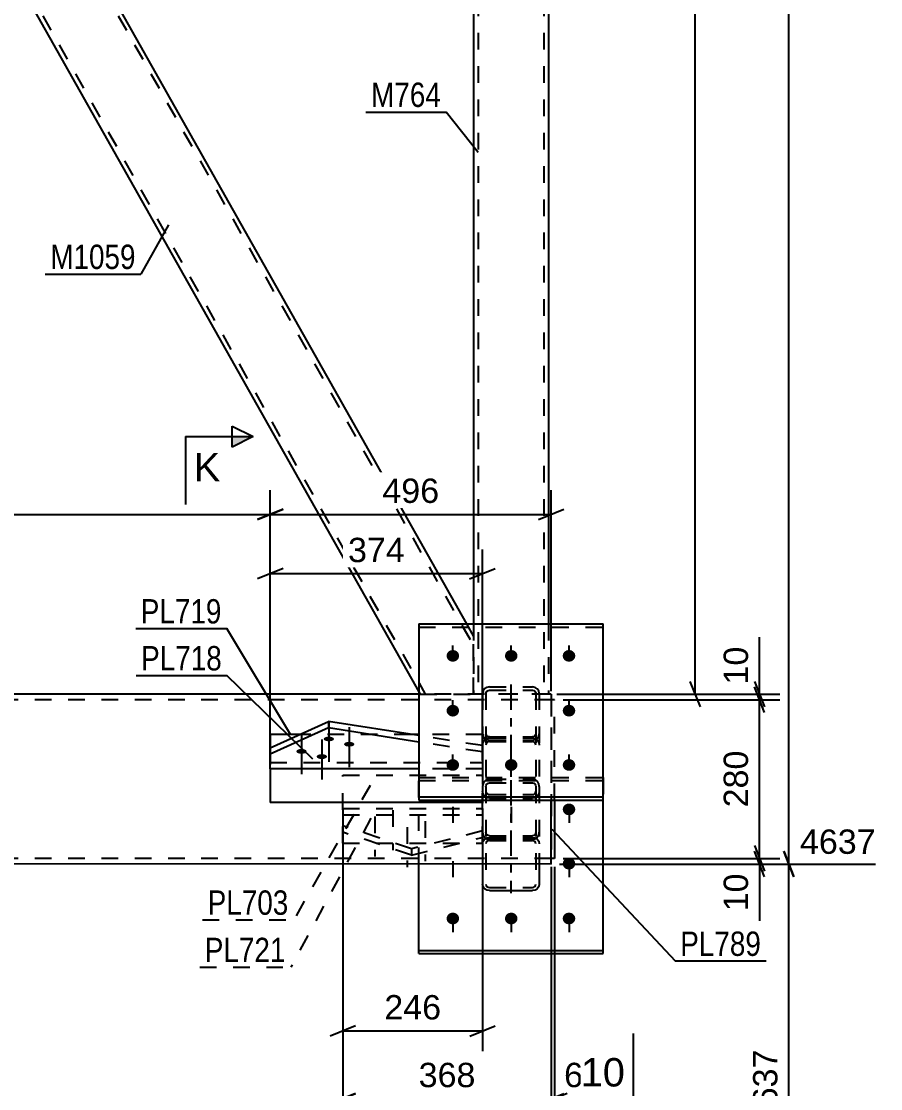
# Model space of a CAD drawing. Header units: millimetres. Extents: x -424 to 417, y -243 to 351.
# Drawn here: x -206.2 to -105.1, y 35.4 to 161 of the extents above; entities that cross this region are included whole.
import ezdxf

# ---------------------------------------------------------------- set-up
doc = ezdxf.new("R2010")
doc.units = ezdxf.units.MM
doc.linetypes.add('DXK_LINE_DOT2', pattern=[3.9198, 1.9599, -1.9599])
doc.linetypes.add('DXK_LINE_DOT3', pattern=[5.9187, 2.979, -0.9799, 0.9799, -0.9799])
doc.styles.add('Arial', font='ARIAL.TTF', dxfattribs={"height": 0.2})
doc.styles.add('Arial Narrow', font='ARIALN.TTF', dxfattribs={"height": 0.2})

# ---------------------------------------------------------------- blocks, each defined once
blk = doc.blocks.new('Part-284935898-3119 - 2944')
at = {"color": 2, "linetype": 'Continuous'}
for p, q in [((-176.93, 75.48), (-170.1, 78.57)), ((-159.46, 76.91), (-170.1, 78.57)), ((-170.1, 78.57), (-170.1, 77.82)), ((-170.1, 77.82), (-176.93, 74.73)), ((-159.46, 76.16), (-170.1, 77.82)), ((-176.93, 72.99), (-176.93, 75.48)), ((-159.46, 72.99), (-176.93, 72.99))]:
    blk.add_line(p, q, dxfattribs=at)
at = {"color": 7, "linetype": 'DXK_LINE_DOT2'}
for p, q in [((-151.98, 75.74), (-159.46, 76.91)), ((-151.98, 74.99), (-159.46, 76.16)), ((-151.98, 75.74), (-151.98, 72.99)), ((-176.93, 73.74), (-151.98, 73.74)), ((-151.98, 72.99), (-159.46, 72.99))]:
    blk.add_line(p, q, dxfattribs=at)
blk = doc.blocks.new('Part-284935898-2960 - 2944')
at = {"color": 7, "linetype": 'DXK_LINE_DOT2'}
for p, q in [((-143.89, 81.14), (-143.89, 62.47)), ((-143.49, 81.14), (-143.89, 81.14)), ((-143.49, 69.33), (-143.49, 81.14))]:
    blk.add_line(p, q, dxfattribs=at)
at = {"color": 2, "linetype": 'Continuous'}
for p, q in [((-143.49, 69.33), (-143.49, 62.47)), ((-143.49, 62.47), (-143.89, 62.47))]:
    blk.add_line(p, q, dxfattribs=at)
blk = doc.blocks.new('Part-284935898-3021 - 2944')
at = {"color": 2, "linetype": 'Continuous'}
for p, q in [((-159.46, 81.8), (-271.96, 81.81)), ((-143.89, 61.8), (-143.89, 69.33)), ((-143.89, 61.8), (-271.96, 61.81))]:
    blk.add_line(p, q, dxfattribs=at)
at = {"color": 7, "linetype": 'DXK_LINE_DOT2'}
for p, q in [((-271.96, 61.81), (-271.96, 81.81)), ((-143.89, 81.8), (-159.46, 81.8)), ((-143.89, 81.8), (-143.89, 69.33)), ((-143.89, 81.14), (-271.96, 81.14)), ((-143.89, 62.47), (-271.96, 62.47)), ((-143.89, 62.47), (-143.89, 62.52))]:
    blk.add_line(p, q, dxfattribs=at)
blk = doc.blocks.new('Bolt-284935898-3143 - 2944')
at = {"color": 1, "linetype": 'DXK_LINE_DOT2'}
for p, q in [((-162.52, 68.13), (-162.52, 63.43)), ((-164.62, 67.4), (-164.62, 62.7)), ((-158.72, 66.85), (-158.72, 62.15)), ((-160.83, 66.12), (-160.83, 61.42))]:
    blk.add_line(p, q, dxfattribs=at)
blk = doc.blocks.new('Part-284935898-6402 - 2944')
at = {"color": 2, "linetype": 'Continuous'}
for p, q in [((-176.93, 77.06), (-176.93, 75.48)), ((-173.45, 77.06), (-176.93, 77.06)), ((-159.46, 77.06), (-160.39, 77.06)), ((-176.93, 72.99), (-176.93, 69.06)), ((-151.98, 69.33), (-151.98, 69.06)), ((-151.98, 69.06), (-176.93, 69.06))]:
    blk.add_line(p, q, dxfattribs=at)
at = {"color": 7, "linetype": 'DXK_LINE_DOT2'}
for p, q in [((-160.39, 77.06), (-173.45, 77.06)), ((-151.98, 77.06), (-159.46, 77.06)), ((-151.98, 77.06), (-151.98, 69.33)), ((-176.93, 75.48), (-176.93, 72.99))]:
    blk.add_line(p, q, dxfattribs=at)
blk = doc.blocks.new('Part-284935898-6417 - 2944')
at = {"color": 7, "linetype": 'DXK_LINE_DOT2'}
for p, q in [((-271.09, 281.14), (-158.7, 81.8)), ((-262.21, 281.14), (-153.02, 87.48)), ((-153.87, 90.06), (-153.02, 88.57)), ((-153.02, 81.8), (-153.02, 88.57)), ((-159.46, 82.06), (-159.31, 81.8)), ((-159.31, 81.8), (-153.02, 81.8))]:
    blk.add_line(p, q, dxfattribs=at)
at = {"color": 2, "linetype": 'Continuous'}
for p, q in [((-205.41, 181.47), (-153.87, 90.06)), ((-210.46, 172.51), (-159.46, 82.06))]:
    blk.add_line(p, q, dxfattribs=at)
blk = doc.blocks.new('Part-284935898-6416 - 2944')
at = {"color": 7, "linetype": 'DXK_LINE_DOT2'}
for p, q in [((-152.49, 281.14), (-152.49, 81.8)), ((-144.76, 281.14), (-144.76, 81.8)), ((-153.02, 90.06), (-153.02, 81.8)), ((-144.22, 90.06), (-144.22, 81.8)), ((-144.22, 81.8), (-153.02, 81.8))]:
    blk.add_line(p, q, dxfattribs=at)
at = {"color": 2, "linetype": 'Continuous'}
for p, q in [((-144.22, 281.14), (-144.22, 90.06)), ((-153.02, 274.38), (-153.02, 90.06))]:
    blk.add_line(p, q, dxfattribs=at)
blk = doc.blocks.new('Part-284935898-3167 - 2944')
at = {"color": 7, "linetype": 'DXK_LINE_DOT2'}
for p, q in [((-151.16, 71.78), (-151.46, 71.72)), ((-151.16, 71.78), (-146.09, 71.78)), ((-145.79, 71.72), (-146.09, 71.78)), ((-151.9, 71.26), (-151.96, 70.93)), ((-151.96, 70.93), (-151.96, 61.8)), ((-151.56, 70.93), (-151.53, 71.09)), ((-151.56, 70.93), (-151.56, 59.43)), ((-151.53, 71.09), (-151.44, 71.23)), ((-151.44, 71.23), (-151.31, 71.33)), ((-151.31, 71.33), (-151.16, 71.36)), ((-151.16, 71.36), (-146.09, 71.36)), ((-146.09, 71.36), (-145.94, 71.33)), ((-145.94, 71.33), (-145.81, 71.23)), ((-145.81, 71.23), (-145.72, 71.09)), ((-145.72, 71.09), (-145.69, 70.93)), ((-145.69, 70.93), (-145.69, 59.43)), ((-145.29, 70.93), (-145.35, 71.26)), ((-145.29, 70.93), (-145.29, 61.8)), ((-151.96, 65.54), (-151.9, 65.21)), ((-151.53, 65.38), (-151.56, 65.54)), ((-151.44, 65.24), (-151.53, 65.38)), ((-145.72, 65.38), (-145.81, 65.24)), ((-145.69, 65.54), (-145.72, 65.38)), ((-145.35, 65.21), (-145.29, 65.54)), ((-151.96, 64.19), (-151.9, 64.48)), ((-151.9, 64.48), (-151.72, 64.72)), ((-151.72, 64.72), (-151.46, 64.89)), ((-151.53, 64.33), (-151.56, 64.19)), ((-151.44, 64.46), (-151.53, 64.33)), ((-151.46, 64.89), (-151.16, 64.94)), ((-151.46, 64.75), (-151.16, 64.69)), ((-151.31, 65.15), (-151.44, 65.24)), ((-151.31, 64.54), (-151.44, 64.46)), ((-151.16, 65.11), (-151.31, 65.15)), ((-151.16, 64.57), (-151.31, 64.54)), ((-151.16, 65.11), (-146.09, 65.11)), ((-151.16, 64.94), (-146.09, 64.94)), ((-151.16, 64.69), (-146.09, 64.69)), ((-151.16, 64.57), (-146.09, 64.57)), ((-145.94, 65.15), (-146.09, 65.11)), ((-146.09, 64.94), (-145.79, 64.89)), ((-146.09, 64.69), (-145.79, 64.75)), ((-145.94, 64.54), (-146.09, 64.57)), ((-145.81, 65.24), (-145.94, 65.15)), ((-145.81, 64.46), (-145.94, 64.54)), ((-145.72, 64.33), (-145.81, 64.46)), ((-145.79, 64.89), (-145.53, 64.72)), ((-145.69, 64.19), (-145.72, 64.33)), ((-145.53, 64.72), (-145.35, 64.48)), ((-145.35, 64.48), (-145.29, 64.19)), ((-151.56, 59.43), (-151.53, 59.29)), ((-151.53, 59.29), (-151.44, 59.16)), ((-151.44, 59.16), (-151.31, 59.08)), ((-151.31, 59.08), (-151.16, 59.05)), ((-151.16, 59.05), (-146.09, 59.05)), ((-146.09, 59.05), (-145.94, 59.08)), ((-145.94, 59.08), (-145.81, 59.16)), ((-145.81, 59.16), (-145.72, 59.29)), ((-145.72, 59.29), (-145.69, 59.43))]:
    blk.add_line(p, q, dxfattribs=at)
at = {"color": 7, "linetype": 'DXK_LINE_DOT3'}
blk.add_line((-148.63, 71.66), (-148.63, 58.39), dxfattribs=at)
at = {"color": 2, "linetype": 'Continuous'}
for p, q in [((-151.96, 61.8), (-151.96, 59.43)), ((-145.29, 61.8), (-145.29, 59.43)), ((-151.9, 59.14), (-151.96, 59.43)), ((-151.72, 58.9), (-151.9, 59.14)), ((-145.35, 59.14), (-145.53, 58.9)), ((-145.29, 59.43), (-145.35, 59.14)), ((-151.46, 58.74), (-151.72, 58.9)), ((-151.16, 58.68), (-151.46, 58.74)), ((-151.16, 58.68), (-146.09, 58.68)), ((-145.79, 58.74), (-146.09, 58.68)), ((-145.53, 58.9), (-145.79, 58.74))]:
    blk.add_line(p, q, dxfattribs=at)
at = {"color": 7, "linetype": 'DXK_LINE_DOT2'}
for centre, start, end in [((-151.12, 70.96), 114.32, 159.2417), ((-146.13, 70.96), 20.7583, 65.6801), ((-151.12, 65.51), 200.7583, 245.6801), ((-146.13, 65.51), 294.32, 339.2417)]:
    blk.add_arc(centre, 0.827, start, end, dxfattribs=at)
blk = doc.blocks.new('Part-284935898-3168 - 2944')
at = {"color": 7, "linetype": 'DXK_LINE_DOT3'}
blk.add_line((-148.63, 82.93), (-148.63, 69.67), dxfattribs=at)
at = {"color": 7, "linetype": 'DXK_LINE_DOT2'}
for p, q in [((-151.9, 82.18), (-151.96, 81.9)), ((-151.96, 81.9), (-151.96, 70.39)), ((-151.72, 82.43), (-151.9, 82.18)), ((-151.46, 82.59), (-151.72, 82.43)), ((-151.56, 81.9), (-151.53, 82.04)), ((-151.56, 81.9), (-151.56, 70.39)), ((-151.53, 82.04), (-151.44, 82.16)), ((-151.16, 82.65), (-151.46, 82.59)), ((-151.44, 82.16), (-151.31, 82.24)), ((-151.31, 82.24), (-151.16, 82.27)), ((-151.16, 82.65), (-146.09, 82.65)), ((-151.16, 82.27), (-146.09, 82.27)), ((-145.79, 82.59), (-146.09, 82.65)), ((-146.09, 82.27), (-145.94, 82.24)), ((-145.94, 82.24), (-145.81, 82.16)), ((-145.81, 82.16), (-145.72, 82.04)), ((-145.53, 82.43), (-145.79, 82.59)), ((-145.72, 82.04), (-145.69, 81.9)), ((-145.69, 81.9), (-145.69, 70.39)), ((-145.35, 82.18), (-145.53, 82.43)), ((-145.29, 81.9), (-145.35, 82.18)), ((-145.29, 81.9), (-145.29, 70.39)), ((-151.96, 77.13), (-151.9, 76.85)), ((-151.9, 76.85), (-151.72, 76.6)), ((-151.53, 76.99), (-151.56, 77.13)), ((-151.44, 76.87), (-151.53, 76.99)), ((-151.46, 76.57), (-151.16, 76.64)), ((-151.31, 76.79), (-151.44, 76.87)), ((-151.16, 76.76), (-151.31, 76.79)), ((-151.16, 76.76), (-146.09, 76.76)), ((-151.16, 76.64), (-146.09, 76.64)), ((-145.94, 76.79), (-146.09, 76.76)), ((-146.09, 76.64), (-145.79, 76.57)), ((-145.81, 76.87), (-145.94, 76.79)), ((-145.72, 76.99), (-145.81, 76.87)), ((-145.69, 77.13), (-145.72, 76.99)), ((-145.53, 76.6), (-145.35, 76.85)), ((-145.35, 76.85), (-145.29, 77.13)), ((-151.96, 75.78), (-151.9, 76.11)), ((-151.72, 76.6), (-151.46, 76.44)), ((-151.53, 75.95), (-151.56, 75.78)), ((-151.44, 76.09), (-151.53, 75.95)), ((-151.46, 76.44), (-151.16, 76.38)), ((-151.31, 76.18), (-151.44, 76.09)), ((-151.16, 76.21), (-151.31, 76.18)), ((-151.16, 76.38), (-146.09, 76.38)), ((-151.16, 76.21), (-146.09, 76.21)), ((-146.09, 76.38), (-145.79, 76.44)), ((-145.94, 76.18), (-146.09, 76.21)), ((-145.81, 76.09), (-145.94, 76.18)), ((-145.72, 75.95), (-145.81, 76.09)), ((-145.79, 76.44), (-145.53, 76.6)), ((-145.69, 75.78), (-145.72, 75.95)), ((-145.35, 76.11), (-145.29, 75.78)), ((-151.9, 70.07), (-151.96, 70.39)), ((-151.56, 70.39), (-151.53, 70.23)), ((-145.72, 70.23), (-145.69, 70.39)), ((-145.29, 70.39), (-145.35, 70.07)), ((-151.53, 70.23), (-151.44, 70.09)), ((-151.16, 69.54), (-151.46, 69.61)), ((-151.44, 70.09), (-151.31, 70)), ((-151.31, 70), (-151.16, 69.97)), ((-151.16, 69.97), (-146.09, 69.97)), ((-151.16, 69.54), (-146.09, 69.54)), ((-146.09, 69.97), (-145.94, 70)), ((-145.79, 69.61), (-146.09, 69.54)), ((-145.94, 70), (-145.81, 70.09)), ((-145.81, 70.09), (-145.72, 70.23))]:
    blk.add_line(p, q, dxfattribs=at)
for centre, start, end in [((-151.12, 75.82), 114.32, 159.2417), ((-146.13, 75.82), 20.7584, 65.6801), ((-151.12, 70.36), 200.7584, 245.6801), ((-146.13, 70.36), 294.32, 339.2417)]:
    blk.add_arc(centre, 0.827, start, end, dxfattribs=at)
blk = doc.blocks.new('Part-284935898-3173 - 2944')
at = {"color": 2, "linetype": 'Continuous'}
for p, q in [((-159.46, 90.06), (-159.46, 69.33)), ((-159.46, 90.06), (-137.79, 90.06)), ((-137.79, 69.33), (-137.79, 90.06)), ((-159.46, 69.7), (-137.79, 69.7)), ((-159.46, 69.33), (-137.79, 69.33))]:
    blk.add_line(p, q, dxfattribs=at)
at = {"color": 7, "linetype": 'DXK_LINE_DOT2'}
blk.add_line((-159.46, 89.69), (-137.79, 89.69), dxfattribs=at)
blk = doc.blocks.new('Part-284935898-3174 - 2944')
at = {"color": 7, "linetype": 'DXK_LINE_DOT2'}
for p, q in [((-159.46, 61.8), (-159.46, 71.99)), ((-159.46, 71.99), (-137.79, 71.99)), ((-159.46, 71.63), (-137.79, 71.63)), ((-137.79, 71.99), (-137.79, 69.33))]:
    blk.add_line(p, q, dxfattribs=at)
at = {"color": 2, "linetype": 'Continuous'}
for p, q in [((-137.79, 51.27), (-137.79, 69.33)), ((-159.46, 51.27), (-159.46, 61.8)), ((-159.46, 51.63), (-137.79, 51.63)), ((-159.46, 51.27), (-137.79, 51.27))]:
    blk.add_line(p, q, dxfattribs=at)
blk = doc.blocks.new('Bolt-284935898-3175 - 2944')
at = {"linetype": 'Continuous'}
for points in [[(-141.79, 67.54), (-141.94, 67.56), (-142.09, 67.6), (-142.22, 67.67), (-142.34, 67.77), (-142.43, 67.89), (-142.49, 68.02), (-142.52, 68.16), (-142.52, 68.3), (-142.49, 68.44), (-142.43, 68.58), (-142.34, 68.69), (-142.22, 68.79), (-142.09, 68.86), (-141.94, 68.91), (-141.79, 68.92), (-141.64, 68.91), (-141.49, 68.86), (-141.36, 68.79), (-141.25, 68.69), (-141.16, 68.58), (-141.09, 68.44), (-141.06, 68.3), (-141.06, 68.16), (-141.09, 68.02), (-141.16, 67.89), (-141.25, 67.77), (-141.36, 67.67), (-141.49, 67.6), (-141.64, 67.56)], [(-141.79, 61.15), (-141.94, 61.17), (-142.09, 61.21), (-142.22, 61.28), (-142.34, 61.38), (-142.43, 61.5), (-142.49, 61.63), (-142.52, 61.77), (-142.52, 61.91), (-142.49, 62.05), (-142.43, 62.19), (-142.34, 62.3), (-142.22, 62.4), (-142.09, 62.47), (-141.94, 62.52), (-141.79, 62.53), (-141.64, 62.52), (-141.49, 62.47), (-141.36, 62.4), (-141.25, 62.3), (-141.16, 62.19), (-141.09, 62.05), (-141.06, 61.91), (-141.06, 61.77), (-141.09, 61.63), (-141.16, 61.5), (-141.25, 61.38), (-141.36, 61.28), (-141.49, 61.21), (-141.64, 61.17)], [(-155.46, 54.7), (-155.61, 54.72), (-155.76, 54.76), (-155.89, 54.83), (-156, 54.93), (-156.09, 55.04), (-156.16, 55.18), (-156.19, 55.32), (-156.19, 55.46), (-156.16, 55.6), (-156.09, 55.73), (-156, 55.85), (-155.89, 55.95), (-155.76, 56.02), (-155.61, 56.06), (-155.46, 56.08), (-155.31, 56.06), (-155.16, 56.02), (-155.03, 55.95), (-154.91, 55.85), (-154.82, 55.73), (-154.76, 55.6), (-154.73, 55.46), (-154.73, 55.32), (-154.76, 55.18), (-154.82, 55.04), (-154.91, 54.93), (-155.03, 54.83), (-155.16, 54.76), (-155.31, 54.72)], [(-148.59, 54.7), (-148.74, 54.72), (-148.89, 54.76), (-149.02, 54.83), (-149.14, 54.93), (-149.23, 55.04), (-149.29, 55.18), (-149.32, 55.32), (-149.32, 55.46), (-149.29, 55.6), (-149.23, 55.73), (-149.14, 55.85), (-149.02, 55.95), (-148.89, 56.02), (-148.74, 56.06), (-148.59, 56.08), (-148.44, 56.06), (-148.29, 56.02), (-148.16, 55.95), (-148.05, 55.85), (-147.96, 55.73), (-147.89, 55.6), (-147.86, 55.46), (-147.86, 55.32), (-147.89, 55.18), (-147.96, 55.04), (-148.05, 54.93), (-148.16, 54.83), (-148.29, 54.76), (-148.44, 54.72)], [(-141.79, 54.7), (-141.94, 54.72), (-142.09, 54.76), (-142.22, 54.83), (-142.34, 54.93), (-142.43, 55.04), (-142.49, 55.18), (-142.52, 55.32), (-142.52, 55.46), (-142.49, 55.6), (-142.43, 55.73), (-142.34, 55.85), (-142.22, 55.95), (-142.09, 56.02), (-141.94, 56.06), (-141.79, 56.08), (-141.64, 56.06), (-141.49, 56.02), (-141.36, 55.95), (-141.25, 55.85), (-141.16, 55.73), (-141.09, 55.6), (-141.06, 55.46), (-141.06, 55.32), (-141.09, 55.18), (-141.16, 55.04), (-141.25, 54.93), (-141.36, 54.83), (-141.49, 54.76), (-141.64, 54.72)]]:
    blk.add_hatch(color=1, dxfattribs=at).paths.add_polyline_path(points)
at = {"color": 1, "linetype": 'DXK_LINE_DOT2'}
for p, q in [((-155.46, 68.53), (-155.46, 66.64)), ((-148.59, 68.53), (-148.59, 66.64)), ((-155.46, 62.14), (-155.46, 60.25))]:
    blk.add_line(p, q, dxfattribs=at)
at = {"color": 1, "linetype": 'Continuous'}
for p, q in [((-141.79, 68.53), (-141.79, 66.64)), ((-141.79, 62.14), (-141.79, 60.25)), ((-155.46, 55.69), (-155.46, 53.79)), ((-148.59, 55.69), (-148.59, 53.79)), ((-141.79, 55.69), (-141.79, 53.79))]:
    blk.add_line(p, q, dxfattribs=at)
blk = doc.blocks.new('Part-284935898-3207 - 2944')
at = {"color": 7, "linetype": 'DXK_LINE_DOT2'}
for p, q in [((-168.4, 68.33), (-151.97, 68.33)), ((-168.4, 68.33), (-168.4, 65.55)), ((-151.97, 68.33), (-151.97, 64.94)), ((-168.4, 67.58), (-151.97, 67.58)), ((-160.33, 63.58), (-168.4, 66.3)), ((-160.33, 62.83), (-168.4, 65.55)), ((-151.97, 65.69), (-160.33, 63.58)), ((-160.33, 62.83), (-151.97, 64.94)), ((-160.33, 63.58), (-160.33, 62.83))]:
    blk.add_line(p, q, dxfattribs=at)
blk = doc.blocks.new('Part-284935898-6408 - 2944')
at = {"color": 7, "linetype": 'DXK_LINE_DOT2'}
for p, q in [((-168.4, 64.27), (-168.4, 72.27)), ((-168.4, 72.27), (-151.97, 72.27)), ((-151.97, 64.27), (-151.97, 72.27)), ((-168.4, 64.27), (-151.97, 64.27))]:
    blk.add_line(p, q, dxfattribs=at)
blk = doc.blocks.new('Bolt-284935898-6419 - 2944')
at = {"linetype": 'Continuous'}
for points in [[(-155.46, 85.61), (-155.61, 85.63), (-155.76, 85.67), (-155.89, 85.74), (-156, 85.84), (-156.09, 85.96), (-156.16, 86.09), (-156.19, 86.23), (-156.19, 86.37), (-156.16, 86.51), (-156.09, 86.65), (-156, 86.76), (-155.89, 86.86), (-155.76, 86.93), (-155.61, 86.97), (-155.46, 86.99), (-155.31, 86.97), (-155.16, 86.93), (-155.03, 86.86), (-154.91, 86.76), (-154.82, 86.65), (-154.76, 86.51), (-154.73, 86.37), (-154.73, 86.23), (-154.76, 86.09), (-154.82, 85.96), (-154.91, 85.84), (-155.03, 85.74), (-155.16, 85.67), (-155.31, 85.63)], [(-148.59, 85.61), (-148.74, 85.63), (-148.89, 85.67), (-149.02, 85.74), (-149.14, 85.84), (-149.23, 85.96), (-149.29, 86.09), (-149.32, 86.23), (-149.32, 86.37), (-149.29, 86.51), (-149.23, 86.65), (-149.14, 86.76), (-149.02, 86.86), (-148.89, 86.93), (-148.74, 86.97), (-148.59, 86.99), (-148.44, 86.97), (-148.29, 86.93), (-148.16, 86.86), (-148.05, 86.76), (-147.96, 86.65), (-147.89, 86.51), (-147.86, 86.37), (-147.86, 86.23), (-147.89, 86.09), (-147.96, 85.96), (-148.05, 85.84), (-148.16, 85.74), (-148.29, 85.67), (-148.44, 85.63)], [(-141.79, 85.61), (-141.94, 85.63), (-142.09, 85.67), (-142.22, 85.74), (-142.34, 85.84), (-142.43, 85.96), (-142.49, 86.09), (-142.52, 86.23), (-142.52, 86.37), (-142.49, 86.51), (-142.43, 86.65), (-142.34, 86.76), (-142.22, 86.86), (-142.09, 86.93), (-141.94, 86.97), (-141.79, 86.99), (-141.64, 86.97), (-141.49, 86.93), (-141.36, 86.86), (-141.25, 86.76), (-141.16, 86.65), (-141.09, 86.51), (-141.06, 86.37), (-141.06, 86.23), (-141.09, 86.09), (-141.16, 85.96), (-141.25, 85.84), (-141.36, 85.74), (-141.49, 85.67), (-141.64, 85.63)], [(-155.46, 79.16), (-155.61, 79.17), (-155.76, 79.22), (-155.89, 79.29), (-156, 79.39), (-156.09, 79.5), (-156.16, 79.64), (-156.19, 79.78), (-156.19, 79.92), (-156.16, 80.06), (-156.09, 80.19), (-156, 80.31), (-155.89, 80.41), (-155.76, 80.48), (-155.61, 80.52), (-155.46, 80.54), (-155.31, 80.52), (-155.16, 80.48), (-155.03, 80.41), (-154.91, 80.31), (-154.82, 80.19), (-154.76, 80.06), (-154.73, 79.92), (-154.73, 79.78), (-154.76, 79.64), (-154.82, 79.5), (-154.91, 79.39), (-155.03, 79.29), (-155.16, 79.22), (-155.31, 79.17)], [(-141.79, 79.16), (-141.94, 79.17), (-142.09, 79.22), (-142.22, 79.29), (-142.34, 79.39), (-142.43, 79.5), (-142.49, 79.64), (-142.52, 79.78), (-142.52, 79.92), (-142.49, 80.06), (-142.43, 80.19), (-142.34, 80.31), (-142.22, 80.41), (-142.09, 80.48), (-141.94, 80.52), (-141.79, 80.54), (-141.64, 80.52), (-141.49, 80.48), (-141.36, 80.41), (-141.25, 80.31), (-141.16, 80.19), (-141.09, 80.06), (-141.06, 79.92), (-141.06, 79.78), (-141.09, 79.64), (-141.16, 79.5), (-141.25, 79.39), (-141.36, 79.29), (-141.49, 79.22), (-141.64, 79.17)], [(-155.46, 72.77), (-155.61, 72.78), (-155.76, 72.83), (-155.89, 72.9), (-156, 73), (-156.09, 73.11), (-156.16, 73.25), (-156.19, 73.39), (-156.19, 73.53), (-156.16, 73.67), (-156.09, 73.8), (-156, 73.92), (-155.89, 74.02), (-155.76, 74.09), (-155.61, 74.13), (-155.46, 74.15), (-155.31, 74.13), (-155.16, 74.09), (-155.03, 74.02), (-154.91, 73.92), (-154.82, 73.8), (-154.76, 73.67), (-154.73, 73.53), (-154.73, 73.39), (-154.76, 73.25), (-154.82, 73.11), (-154.91, 73), (-155.03, 72.9), (-155.16, 72.83), (-155.31, 72.78)], [(-148.59, 72.77), (-148.74, 72.78), (-148.89, 72.83), (-149.02, 72.9), (-149.14, 73), (-149.23, 73.11), (-149.29, 73.25), (-149.32, 73.39), (-149.32, 73.53), (-149.29, 73.67), (-149.23, 73.8), (-149.14, 73.92), (-149.02, 74.02), (-148.89, 74.09), (-148.74, 74.13), (-148.59, 74.15), (-148.44, 74.13), (-148.29, 74.09), (-148.16, 74.02), (-148.05, 73.92), (-147.96, 73.8), (-147.89, 73.67), (-147.86, 73.53), (-147.86, 73.39), (-147.89, 73.25), (-147.96, 73.11), (-148.05, 73), (-148.16, 72.9), (-148.29, 72.83), (-148.44, 72.78)], [(-141.79, 72.77), (-141.94, 72.78), (-142.09, 72.83), (-142.22, 72.9), (-142.34, 73), (-142.43, 73.11), (-142.49, 73.25), (-142.52, 73.39), (-142.52, 73.53), (-142.49, 73.67), (-142.43, 73.8), (-142.34, 73.92), (-142.22, 74.02), (-142.09, 74.09), (-141.94, 74.13), (-141.79, 74.15), (-141.64, 74.13), (-141.49, 74.09), (-141.36, 74.02), (-141.25, 73.92), (-141.16, 73.8), (-141.09, 73.67), (-141.06, 73.53), (-141.06, 73.39), (-141.09, 73.25), (-141.16, 73.11), (-141.25, 73), (-141.36, 72.9), (-141.49, 72.83), (-141.64, 72.78)]]:
    blk.add_hatch(color=1, dxfattribs=at).paths.add_polyline_path(points)
at = {"color": 1, "linetype": 'Continuous'}
for p, q in [((-155.46, 85.64), (-155.46, 87.53)), ((-148.59, 85.64), (-148.59, 87.53)), ((-141.79, 85.64), (-141.79, 87.53)), ((-155.46, 79.19), (-155.46, 81.08)), ((-141.79, 79.19), (-141.79, 81.08)), ((-155.46, 72.8), (-155.46, 74.69)), ((-148.59, 72.8), (-148.59, 74.69)), ((-141.79, 72.8), (-141.79, 74.69))]:
    blk.add_line(p, q, dxfattribs=at)
blk = doc.blocks.new('Bolt-284935898-6421 - 2944')
at = {"linetype": 'Continuous'}
for points in [[(-170.05, 76.8), (-169.92, 76.79), (-169.8, 76.77), (-169.69, 76.74), (-169.6, 76.7), (-169.53, 76.66), (-169.48, 76.6), (-169.45, 76.55), (-169.45, 76.49), (-169.48, 76.43), (-169.53, 76.38), (-169.6, 76.33), (-169.69, 76.3), (-169.8, 76.27), (-169.92, 76.25), (-170.05, 76.24), (-170.17, 76.25), (-170.29, 76.27), (-170.4, 76.3), (-170.49, 76.33), (-170.57, 76.38), (-170.62, 76.43), (-170.64, 76.49), (-170.64, 76.55), (-170.62, 76.6), (-170.57, 76.66), (-170.49, 76.7), (-170.4, 76.74), (-170.29, 76.77), (-170.17, 76.79)], [(-167.65, 76.18), (-167.53, 76.17), (-167.41, 76.16), (-167.3, 76.13), (-167.21, 76.09), (-167.13, 76.04), (-167.08, 75.99), (-167.06, 75.93), (-167.06, 75.87), (-167.08, 75.81), (-167.13, 75.76), (-167.21, 75.71), (-167.3, 75.67), (-167.41, 75.65), (-167.53, 75.63), (-167.65, 75.62), (-167.78, 75.63), (-167.9, 75.65), (-168.01, 75.67), (-168.1, 75.71), (-168.17, 75.76), (-168.22, 75.81), (-168.25, 75.87), (-168.25, 75.93), (-168.22, 75.99), (-168.17, 76.04), (-168.1, 76.09), (-168.01, 76.13), (-167.9, 76.16), (-167.78, 76.17)], [(-173.26, 75.35), (-173.14, 75.34), (-173.02, 75.32), (-172.91, 75.29), (-172.82, 75.25), (-172.74, 75.21), (-172.69, 75.15), (-172.67, 75.09), (-172.67, 75.03), (-172.69, 74.98), (-172.74, 74.92), (-172.82, 74.87), (-172.91, 74.83), (-173.02, 74.81), (-173.14, 74.79), (-173.26, 74.78), (-173.39, 74.79), (-173.51, 74.81), (-173.62, 74.83), (-173.71, 74.87), (-173.78, 74.92), (-173.83, 74.98), (-173.86, 75.03), (-173.86, 75.09), (-173.83, 75.15), (-173.78, 75.21), (-173.71, 75.25), (-173.62, 75.29), (-173.51, 75.32), (-173.39, 75.34)], [(-170.87, 74.73), (-170.75, 74.73), (-170.63, 74.71), (-170.52, 74.68), (-170.42, 74.64), (-170.35, 74.59), (-170.3, 74.53), (-170.27, 74.48), (-170.27, 74.42), (-170.3, 74.36), (-170.35, 74.3), (-170.42, 74.25), (-170.52, 74.21), (-170.63, 74.18), (-170.75, 74.16), (-170.87, 74.16), (-171, 74.16), (-171.11, 74.18), (-171.22, 74.21), (-171.32, 74.25), (-171.39, 74.3), (-171.44, 74.36), (-171.47, 74.42), (-171.47, 74.48), (-171.44, 74.53), (-171.39, 74.59), (-171.32, 74.64), (-171.22, 74.68), (-171.11, 74.71), (-171, 74.73)]]:
    blk.add_hatch(color=1, dxfattribs=at).paths.add_polyline_path(points)
at = {"color": 1, "linetype": 'Continuous'}
for p, q in [((-170.05, 78.52), (-170.05, 73.83)), ((-167.65, 77.91), (-167.65, 73.21)), ((-173.26, 77.07), (-173.26, 72.37)), ((-170.87, 76.45), (-170.87, 71.75))]:
    blk.add_line(p, q, dxfattribs=at)
blk = doc.blocks.new('StraightDimension-284935898-10395 - 2944')
at = {"color": 7, "linetype": 'Continuous'}
for p, q in [((-168.4, 65.94), (-168.4, 31.79)), ((-143.89, 61.47), (-143.89, 31.79)), ((-166.9, 34.79), (-169.9, 33.59)), ((-168.4, 34.19), (-143.89, 34.19)), ((-145.39, 33.59), (-142.39, 34.79))]:
    blk.add_line(p, q, dxfattribs=at)
at = {"color": 0}
blk.add_wipeout([(-152.21, 34.94), (-152.21, 39.14), (-160.08, 39.14), (-160.08, 34.94)], dxfattribs=at)
at = {"color": 3, "style": 'Arial'}
blk.add_text('368', height=2.865, dxfattribs=at).set_placement((-159.48, 35.54))
blk = doc.blocks.new('StraightDimension-284935898-10497 - 2944')
at = {"color": 7, "linetype": 'Continuous'}
for p, q in [((-176.93, 74.06), (-176.93, 98.83)), ((-151.98, 73.99), (-151.98, 98.83)), ((-175.43, 96.58), (-178.43, 95.38)), ((-176.93, 95.98), (-151.98, 95.98)), ((-153.48, 95.38), (-150.48, 96.58))]:
    blk.add_line(p, q, dxfattribs=at)
at = {"color": 0}
blk.add_wipeout([(-160.52, 96.73), (-160.52, 100.93), (-168.39, 100.93), (-168.39, 96.73)], dxfattribs=at)
at = {"color": 3, "style": 'Arial'}
blk.add_text('374', height=2.865, dxfattribs=at).set_placement((-167.79, 97.33))
blk = doc.blocks.new('StraightDimension-284935898-9863 - 2944')
at = {"color": 7, "linetype": 'Continuous'}
for p, q in [((-115.92, 61.8), (-115.92, 281.14)), ((-116.52, 63.3), (-115.32, 60.3)), ((-142.89, 61.8), (-105.73, 61.8))]:
    blk.add_line(p, q, dxfattribs=at)
blk = doc.blocks.new('StraightDimension-284935898-16990 - 2944')
at = {"color": 7, "linetype": 'Continuous'}
for p, q in [((-118.78, 79.64), (-119.98, 82.64)), ((-142.49, 81.14), (-116.98, 81.14)), ((-119.38, 62.47), (-119.38, 81.14)), ((-119.98, 63.97), (-118.78, 60.97)), ((-142.49, 62.47), (-116.98, 62.47))]:
    blk.add_line(p, q, dxfattribs=at)
at = {"color": 0}
blk.add_wipeout([(-120.13, 75.74), (-124.33, 75.74), (-124.33, 67.87), (-120.13, 67.87)], dxfattribs=at)
at = {"color": 3, "style": 'Arial'}
blk.add_text('280', height=2.865, rotation=90.0002, dxfattribs=at).set_placement((-120.73, 68.47))
blk = doc.blocks.new('StraightDimension-284935898-10467 - 2944')
at = {"color": 7, "linetype": 'Continuous'}
for p, q in [((-258.55, 5.21), (-258.55, 105.8)), ((-176.93, 76.48), (-176.93, 105.8)), ((-257.05, 103.55), (-260.05, 102.35)), ((-178.43, 102.35), (-175.43, 103.55)), ((-258.55, 102.95), (-176.93, 102.95))]:
    blk.add_line(p, q, dxfattribs=at)
at = {"color": 0}
blk.add_wipeout([(-212.7, 103.7), (-212.7, 107.9), (-222.79, 107.9), (-222.79, 103.7)], dxfattribs=at)
at = {"color": 3, "style": 'Arial'}
blk.add_text('1224', height=2.865, dxfattribs=at).set_placement((-222.19, 104.3))
blk = doc.blocks.new('StraightDimension-284935898-3220 - 2944')
at = {"color": 7, "linetype": 'Continuous'}
blk.add_line((-143.49, 61.47), (-143.49, -27.76), dxfattribs=at)
blk = doc.blocks.new('StraightDimension-284935898-10396 - 2944')
at = {"color": 7, "linetype": 'Continuous'}
for p, q in [((-168.4, 65.94), (-168.4, 31.79)), ((-258.33, 64.32), (-258.33, 31.79)), ((-256.83, 34.79), (-259.83, 33.59)), ((-258.33, 34.19), (-168.4, 34.19)), ((-169.9, 33.59), (-166.9, 34.79))]:
    blk.add_line(p, q, dxfattribs=at)
at = {"color": 0}
blk.add_wipeout([(-208.31, 34.94), (-208.31, 39.14), (-218.41, 39.14), (-218.41, 34.94)], dxfattribs=at)
at = {"color": 3, "style": 'Arial'}
blk.add_text('1349', height=2.865, dxfattribs=at).set_placement((-217.81, 35.54))
blk = doc.blocks.new('StraightDimension-284935898-9864 - 2944')
at = {"color": 7, "linetype": 'Continuous'}
for p, q in [((-115.32, 60.3), (-116.52, 63.3)), ((-142.89, 61.8), (-105.73, 61.8)), ((-115.92, 9.21), (-115.92, 61.8)), ((-116.52, 10.71), (-115.32, 7.71)), ((-270.96, 9.21), (-112.4, 9.21))]:
    blk.add_line(p, q, dxfattribs=at)
at = {"color": 0}
blk.add_wipeout([(-116.67, 40.56), (-120.87, 40.56), (-120.87, 30.46), (-116.67, 30.46)], dxfattribs=at)
at = {"color": 3, "style": 'Arial'}
blk.add_text('4637', height=2.865, rotation=90.0002, dxfattribs=at).set_placement((-117.27, 31.06))
at = {"color": 0, "linetype": 'Continuous'}
for points in [[(-105.13, 62.4), (-105.13, 66.6), (-115.22, 66.6), (-115.22, 62.4)], [(-111.8, 9.81), (-111.8, 14.01), (-115.22, 14.01), (-115.22, 9.81)]]:
    blk.add_wipeout(points, dxfattribs=at)
at = {"color": 3, "linetype": 'Continuous', "style": 'Arial'}
for s, height, p in [('4637', 2.865, (-114.62, 63)), ('0', 2.87, (-114.62, 10.41))]:
    blk.add_text(s, height=height, dxfattribs=at).set_placement(p)
blk = doc.blocks.new('StraightDimension-284935898-10394 - 2944')
at = {"color": 7, "linetype": 'Continuous'}
for p, q in [((-143.89, 61.47), (-143.89, 31.79)), ((-143.49, 61.47), (-143.49, 31.79)), ((-145.39, 33.59), (-142.39, 34.79)), ((-141.99, 34.79), (-144.99, 33.59)), ((-143.89, 34.19), (-143.49, 34.19)), ((-143.49, 34.19), (-139.02, 34.19)), ((-143.49, 34.19), (-139.02, 34.19))]:
    blk.add_line(p, q, dxfattribs=at)
at = {"color": 0}
blk.add_wipeout([(-139.54, 34.94), (-139.54, 39.14), (-142.97, 39.14), (-142.97, 34.94)], dxfattribs=at)
at = {"color": 3, "style": 'Arial'}
blk.add_text('6', height=2.87, dxfattribs=at).set_placement((-142.37, 35.54))
blk = doc.blocks.new('StraightDimension-284935898-10466 - 2944')
at = {"color": 7, "linetype": 'Continuous'}
for p, q in [((-176.93, 76.48), (-176.93, 105.8)), ((-143.89, 82.14), (-143.89, 105.8)), ((-175.43, 103.55), (-178.43, 102.35)), ((-145.39, 102.35), (-142.39, 103.55)), ((-176.93, 102.95), (-143.89, 102.95))]:
    blk.add_line(p, q, dxfattribs=at)
at = {"color": 0}
blk.add_wipeout([(-156.48, 103.7), (-156.48, 107.9), (-164.35, 107.9), (-164.35, 103.7)], dxfattribs=at)
at = {"color": 3, "style": 'Arial'}
blk.add_text('496', height=2.865, dxfattribs=at).set_placement((-163.75, 104.3))
blk = doc.blocks.new('StraightDimension-284935898-10502 - 2944')
at = {"color": 7, "linetype": 'Continuous'}
for p, q in [((-168.4, 67.27), (-168.4, 39.76)), ((-151.97, 67.27), (-151.97, 39.76)), ((-166.9, 42.76), (-169.9, 41.56)), ((-153.47, 41.56), (-150.47, 42.76)), ((-168.4, 42.16), (-151.97, 42.16))]:
    blk.add_line(p, q, dxfattribs=at)
at = {"color": 0}
blk.add_wipeout([(-156.25, 42.91), (-156.25, 47.11), (-164.12, 47.11), (-164.12, 42.91)], dxfattribs=at)
at = {"color": 3, "style": 'Arial'}
blk.add_text('246', height=2.865, dxfattribs=at).set_placement((-163.52, 43.51))
blk = doc.blocks.new('StraightDimension-284935898-16989 - 2944')
at = {"color": 7, "linetype": 'Continuous'}
for p, q in [((-119.38, 81.8), (-119.38, 88.5)), ((-119.38, 81.8), (-119.38, 88.5)), ((-119.98, 83.3), (-118.78, 80.3)), ((-143.22, 81.8), (-116.98, 81.8)), ((-118.78, 79.64), (-119.98, 82.64)), ((-119.38, 81.14), (-119.38, 81.8)), ((-142.49, 81.14), (-116.98, 81.14))]:
    blk.add_line(p, q, dxfattribs=at)
at = {"color": 0}
blk.add_wipeout([(-120.13, 87.98), (-124.33, 87.98), (-124.33, 82.33), (-120.13, 82.33)], dxfattribs=at)
at = {"color": 3, "style": 'Arial'}
blk.add_text('10', height=2.865, rotation=90.0002, dxfattribs=at).set_placement((-120.73, 82.93))
blk = doc.blocks.new('StraightDimension-284935898-16991 - 2944')
at = {"color": 7, "linetype": 'Continuous'}
for p, q in [((-119.98, 63.97), (-118.78, 60.97)), ((-118.78, 60.3), (-119.98, 63.3)), ((-142.89, 61.8), (-116.98, 61.8)), ((-142.49, 62.47), (-116.98, 62.47)), ((-119.38, 61.8), (-119.38, 62.47)), ((-119.38, 61.8), (-119.38, 55.11)), ((-119.38, 61.8), (-119.38, 55.11))]:
    blk.add_line(p, q, dxfattribs=at)
at = {"color": 0}
blk.add_wipeout([(-120.13, 61.28), (-124.33, 61.28), (-124.33, 55.63), (-120.13, 55.63)], dxfattribs=at)
at = {"color": 3, "style": 'Arial'}
blk.add_text('10', height=2.865, rotation=90.0002, dxfattribs=at).set_placement((-120.73, 56.23))
blk = doc.blocks.new('StraightDimension-284935898-17051 - 2944')
at = {"color": 7, "linetype": 'Continuous'}
for p, q in [((-126.96, 81.8), (-126.96, 281.14)), ((-127.56, 83.3), (-126.36, 80.3)), ((-143.22, 81.8), (-124.56, 81.8))]:
    blk.add_line(p, q, dxfattribs=at)
blk = doc.blocks.new('Mark-284935898-10664 - 2944')
at = {"color": 0}
blk.add_wipeout([(-174.79, 55.83), (-174.79, 58.83), (-184.3, 58.83), (-184.3, 55.83)], dxfattribs=at)
blk.add_wipeout([(-174.79, 55.83), (-174.79, 58.83), (-184.3, 58.83), (-184.3, 55.83)], dxfattribs=at)
at = {"color": 30, "linetype": 'DXK_LINE_DOT2'}
for p in [(-165.18, 71.05), (-184.9, 55.23)]:
    blk.add_line(p, (-174.19, 55.23), dxfattribs=at)
at = {"color": 3, "style": 'Arial Narrow'}
blk.add_text('PL703', height=2.863, dxfattribs=at).set_placement((-184.3, 55.83))
blk = doc.blocks.new('Mark-284935898-10029 - 2944')
at = {"color": 0}
blk.add_wipeout([(-156.86, 150.9), (-156.86, 153.9), (-165.08, 153.9), (-165.08, 150.9)], dxfattribs=at)
blk.add_wipeout([(-156.86, 150.9), (-156.86, 153.9), (-165.08, 153.9), (-165.08, 150.9)], dxfattribs=at)
at = {"color": 30, "linetype": 'Continuous'}
for p in [(-165.68, 150.3), (-152.48, 145.55)]:
    blk.add_line(p, (-156.26, 150.3), dxfattribs=at)
at = {"color": 3, "style": 'Arial Narrow'}
blk.add_text('M764', height=2.863, dxfattribs=at).set_placement((-165.08, 150.9))
blk = doc.blocks.new('Mark-284935898-10062 - 2944')
at = {"color": 0}
blk.add_wipeout([(-192.77, 131.83), (-192.77, 134.83), (-202.82, 134.83), (-202.82, 131.83)], dxfattribs=at)
blk.add_wipeout([(-192.77, 131.83), (-192.77, 134.83), (-202.82, 134.83), (-202.82, 131.83)], dxfattribs=at)
at = {"color": 30, "linetype": 'Continuous'}
for p in [(-188.9, 137.01), (-203.42, 131.23)]:
    blk.add_line(p, (-192.17, 131.23), dxfattribs=at)
at = {"color": 3, "style": 'Arial Narrow'}
blk.add_text('M1059', height=2.863, dxfattribs=at).set_placement((-202.82, 131.83))
blk = doc.blocks.new('Mark-284935898-10655 - 2944')
at = {"color": 0}
blk.add_wipeout([(-182.63, 84.59), (-182.63, 87.59), (-192.13, 87.59), (-192.13, 84.59)], dxfattribs=at)
blk.add_wipeout([(-182.63, 84.59), (-182.63, 87.59), (-192.13, 87.59), (-192.13, 84.59)], dxfattribs=at)
at = {"color": 30, "linetype": 'Continuous'}
for p in [(-192.73, 83.99), (-171.92, 74.13)]:
    blk.add_line(p, (-182.03, 83.99), dxfattribs=at)
at = {"color": 3, "style": 'Arial Narrow'}
blk.add_text('PL718', height=2.863, dxfattribs=at).set_placement((-192.13, 84.59))
blk = doc.blocks.new('Mark-284935898-10658 - 2944')
at = {"color": 0}
blk.add_wipeout([(-175.13, 50.26), (-175.13, 53.26), (-184.64, 53.26), (-184.64, 50.26)], dxfattribs=at)
blk.add_wipeout([(-175.13, 50.26), (-175.13, 53.26), (-184.64, 53.26), (-184.64, 50.26)], dxfattribs=at)
at = {"color": 30, "linetype": 'DXK_LINE_DOT2'}
for p in [(-165.09, 67.21), (-185.24, 49.66)]:
    blk.add_line(p, (-174.53, 49.66), dxfattribs=at)
at = {"color": 3, "style": 'Arial Narrow'}
blk.add_text('PL721', height=2.863, dxfattribs=at).set_placement((-184.64, 50.26))
blk = doc.blocks.new('Mark-284935898-10661 - 2944')
at = {"color": 0}
blk.add_wipeout([(-182.66, 90.11), (-182.66, 93.11), (-192.17, 93.11), (-192.17, 90.11)], dxfattribs=at)
blk.add_wipeout([(-182.66, 90.11), (-182.66, 93.11), (-192.17, 93.11), (-192.17, 90.11)], dxfattribs=at)
at = {"color": 30, "linetype": 'Continuous'}
for p in [(-192.77, 89.51), (-174.54, 77.06)]:
    blk.add_line(p, (-182.06, 89.51), dxfattribs=at)
at = {"color": 3, "style": 'Arial Narrow'}
blk.add_text('PL719', height=2.863, dxfattribs=at).set_placement((-192.17, 90.11))
blk = doc.blocks.new('SectionMark-284935898-13844 - 2944')
at = {"linetype": 'Continuous'}
for points in [[(-181.43, 110.85), (-181.43, 112.1), (-178.93, 112.1)], [(-181.43, 23.39), (-181.43, 24.64), (-178.93, 23.39)]]:
    blk.add_hatch(color=6, dxfattribs=at).paths.add_polyline_path(points)
at = {"color": 6, "linetype": 'Continuous'}
for p, q in [((-181.43, 110.85), (-181.43, 113.35)), ((-181.43, 113.35), (-178.93, 112.1)), ((-186.93, 112.1), (-186.93, 104.1)), ((-186.93, 112.1), (-178.93, 112.1)), ((-178.93, 112.1), (-181.43, 110.85)), ((-186.93, 23.39), (-186.93, 31.39)), ((-178.93, 23.39), (-181.43, 24.64)), ((-181.43, 24.64), (-181.43, 22.14)), ((-186.93, 23.39), (-178.93, 23.39)), ((-178.93, 23.39), (-181.43, 22.14))]:
    blk.add_line(p, q, dxfattribs=at)
at = {"color": 0, "linetype": 'Continuous'}
for points in [[(-182.82, 106.85), (-182.82, 110.35), (-185.93, 110.35), (-185.93, 106.85)], [(-182.82, 25.14), (-182.82, 28.64), (-185.93, 28.64), (-185.93, 25.14)]]:
    blk.add_wipeout(points, dxfattribs=at)
at = {"color": 3, "linetype": 'Continuous', "style": 'Arial'}
for p in [(-185.93, 106.85), (-185.93, 25.14)]:
    blk.add_text('K', height=3.34, dxfattribs=at).set_placement(p)
blk = doc.blocks.new('SectionMark-284935898-14333 - 2944')
at = {"color": 6, "linetype": 'Continuous'}
blk.add_line((-134.22, 33.87), (-134.22, 41.87), dxfattribs=at)
at = {"color": 0, "linetype": 'Continuous'}
blk.add_wipeout([(-135.22, 35.62), (-135.22, 39.12), (-140.41, 39.12), (-140.41, 35.62)], dxfattribs=at)
at = {"color": 3, "linetype": 'Continuous', "style": 'Arial'}
blk.add_text('10', height=3.343, dxfattribs=at).set_placement((-140.41, 35.62))
blk = doc.blocks.new('Mark-284935898-15639 - 2944')
at = {"color": 0}
blk.add_wipeout([(-119.2, 50.99), (-119.2, 53.99), (-128.7, 53.99), (-128.7, 50.99)], dxfattribs=at)
blk.add_wipeout([(-119.2, 50.99), (-119.2, 53.99), (-128.7, 53.99), (-128.7, 50.99)], dxfattribs=at)
at = {"color": 30, "linetype": 'Continuous'}
for p, q in [((-143.8, 65.92), (-129.3, 50.39)), ((-129.3, 50.39), (-118.6, 50.39))]:
    blk.add_line(p, q, dxfattribs=at)
at = {"color": 3, "style": 'Arial Narrow'}
blk.add_text('PL789', height=2.863, dxfattribs=at).set_placement((-128.7, 50.99))

msp = doc.modelspace()

# ---------------------------------------------------------------- block references
for name in ['Part-284935898-6417 - 2944', 'Part-284935898-6416 - 2944', 'Part-284935898-3173 - 2944', 'Bolt-284935898-6419 - 2944', 'Part-284935898-3168 - 2944', 'Part-284935898-3021 - 2944', 'Part-284935898-2960 - 2944', 'Part-284935898-3119 - 2944', 'Bolt-284935898-6421 - 2944', 'Part-284935898-6402 - 2944', 'Part-284935898-6408 - 2944', 'Part-284935898-3174 - 2944', 'Part-284935898-3167 - 2944', 'Part-284935898-3207 - 2944', 'Bolt-284935898-3143 - 2944', 'Bolt-284935898-3175 - 2944']:
    msp.add_blockref(name, (0, 0))

# ---------------------------------------------------------------- next in the draw order: block references
for name in ['Mark-284935898-10029 - 2944', 'Mark-284935898-10062 - 2944', 'StraightDimension-284935898-10497 - 2944', 'StraightDimension-284935898-10395 - 2944']:
    msp.add_blockref(name, (0, 0))

# ---------------------------------------------------------------- next in the draw order: block references
for name in ['StraightDimension-284935898-9863 - 2944', 'StraightDimension-284935898-10467 - 2944']:
    msp.add_blockref(name, (0, 0))

# ---------------------------------------------------------------- next in the draw order: block references
msp.add_blockref('StraightDimension-284935898-16990 - 2944', (0, 0))

# ---------------------------------------------------------------- next in the draw order: block references
for name in ['StraightDimension-284935898-10466 - 2944', 'StraightDimension-284935898-3220 - 2944']:
    msp.add_blockref(name, (0, 0))

# ---------------------------------------------------------------- next in the draw order: block references
for name in ['StraightDimension-284935898-16989 - 2944', 'Mark-284935898-10655 - 2944', 'StraightDimension-284935898-10396 - 2944']:
    msp.add_blockref(name, (0, 0))

# ---------------------------------------------------------------- next in the draw order: block references
for name in ['StraightDimension-284935898-17051 - 2944', 'Mark-284935898-10661 - 2944', 'StraightDimension-284935898-9864 - 2944']:
    msp.add_blockref(name, (0, 0))

# ---------------------------------------------------------------- next in the draw order: block references
for name in ['StraightDimension-284935898-10502 - 2944', 'StraightDimension-284935898-10394 - 2944']:
    msp.add_blockref(name, (0, 0))

# ---------------------------------------------------------------- next in the draw order: block references
for name in ['Mark-284935898-10664 - 2944', 'StraightDimension-284935898-16991 - 2944']:
    msp.add_blockref(name, (0, 0))

# ---------------------------------------------------------------- next in the draw order: block references
for name in ['SectionMark-284935898-14333 - 2944', 'Mark-284935898-10658 - 2944']:
    msp.add_blockref(name, (0, 0))

# ---------------------------------------------------------------- next in the draw order: block references
for name in ['SectionMark-284935898-13844 - 2944', 'Mark-284935898-15639 - 2944']:
    msp.add_blockref(name, (0, 0))

doc.saveas('drawing.dxf')
